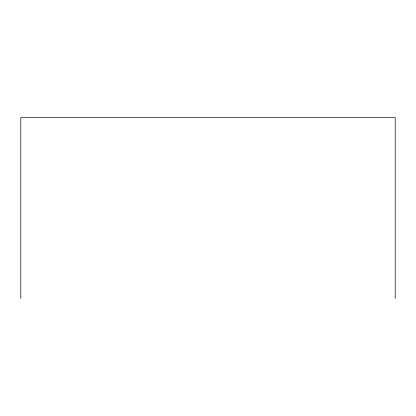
<?xml version="1.0" encoding="UTF-8"?>
<svg xmlns="http://www.w3.org/2000/svg" width="416" height="416" viewBox="0 0 416 416"><rect width="100%" height="100%" fill="white"/><g stroke="black" fill="none" stroke-linecap="round" stroke-linejoin="round"><path stroke-width="0.62" d="M395.2 298.485L395.2 117.515L20.8 117.515L20.8 298.485"/></g></svg>
